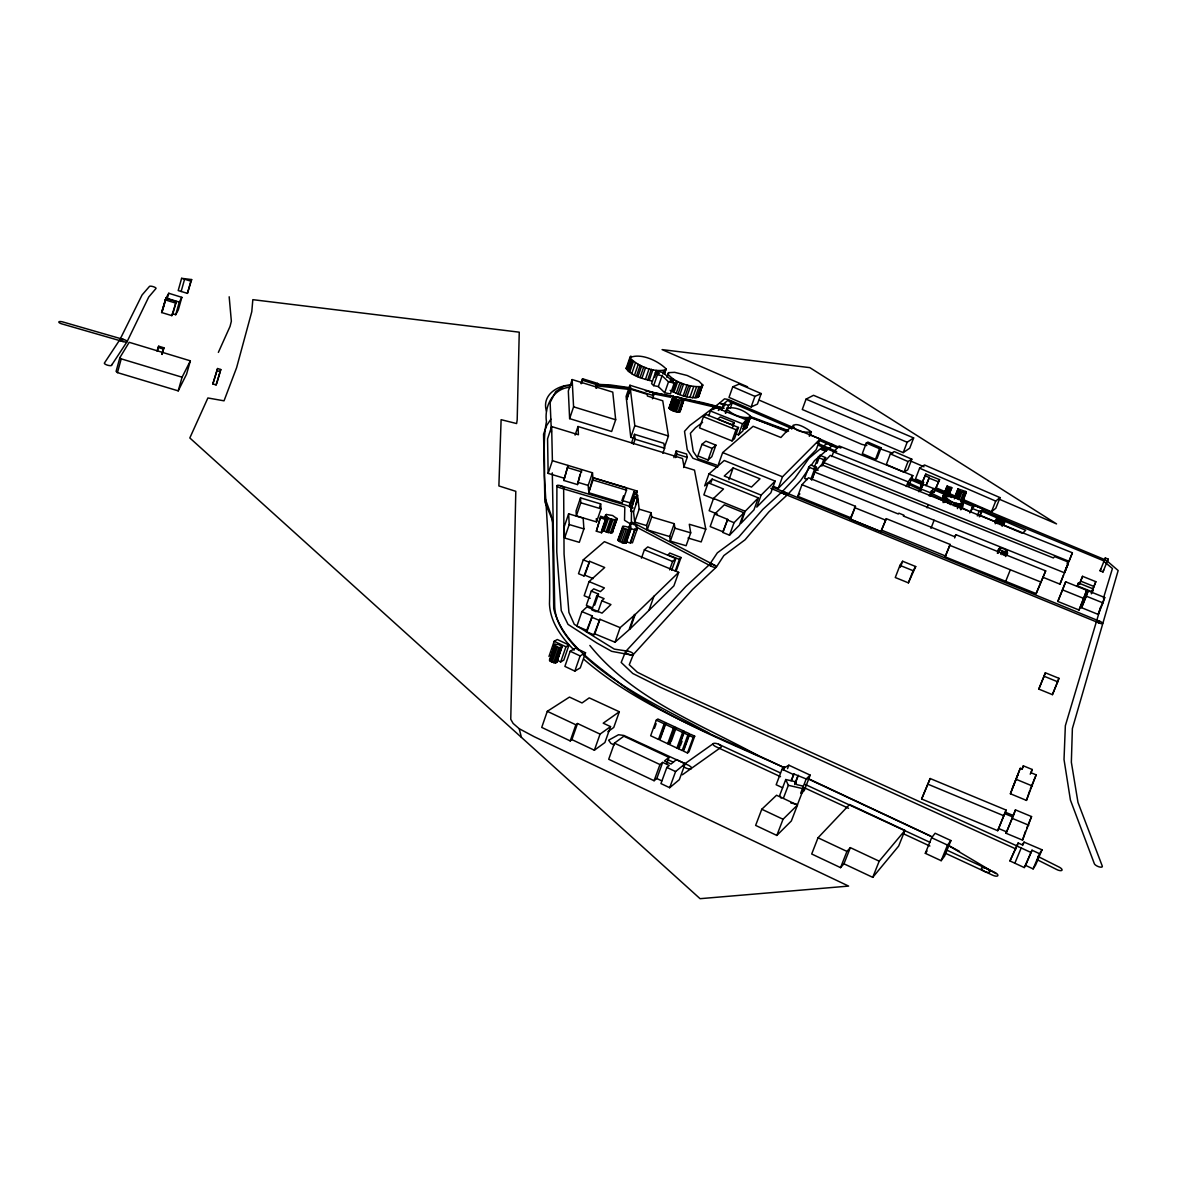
<?xml version="1.0" encoding="UTF-8"?>
<svg xmlns="http://www.w3.org/2000/svg" width="1177" height="1177" viewBox="0 0 1177 1177"><rect width="100%" height="100%" fill="white"/><g stroke="black" fill="none" stroke-linecap="round" stroke-linejoin="round"><path stroke-width="1.5" d="M631.505 509.744L631.343 521.779L714.91 565.401M811.35 431.915C788.104 434.563 787.295 414.275 811.35 431.915L809.923 435.799M554.632 644.481C555.044 646.864 560.943 649.101 561.915 646.556L558.751 644.51L554.632 644.481L549.85 660.827L553.69 662.651L556.692 662.386L561.929 647.218M683.999 400.401L677.849 399.989L672.817 396.59L678.452 397.032L683.852 400.033L680.041 411.759C677.79 413.171 666.3 409.258 670.404 407.242M549.394 660.223L555.117 644.128M670.14 390.352C678.717 394.516 688.53 399.047 698.196 397.252L702.684 384.997L698.844 381.068L687.177 375.492L674.656 372.329L668.713 372.638L666.741 377.155M698.858 396.561L702.507 384.526M665.888 369.74L665.947 368.739C657.502 360.383 640.479 352.762 629.813 357.661C638.228 366.547 653.882 372.8 665.888 369.74L664.299 374.345M667.947 373.286L667.8 374.065C675.745 383.172 690.163 387.454 701.978 386.497L702.64 385.806M726.9 408.257L726.798 408.86C732.212 415.01 742.025 418.394 750.161 417.408L750.514 416.202C744.747 410.538 734.875 406.315 726.9 408.257L725.238 412.936M652.426 381.186C643.26 378.714 631.99 376.493 626.149 368.43L626.65 367.209M617.248 518.822C615.012 521.337 604.11 517.851 606.39 514.481L612.599 515.511L617.248 518.822L611.819 532.798L607.332 532.357L602.197 530.018L606.729 516.85M612.614 532.328L612.555 531.504M574.141 650.116C561.723 637.625 550.13 622.103 549.482 603.801C550.601 560.943 546.569 518.439 544.451 475.788C544.892 457.676 542.862 439.418 546.466 421.646C544.054 406.374 553.161 388.307 569.977 387.262M119.863 357.631L116.096 371.388L117.45 372.609L178.213 390.867L186.554 374.227L190.365 360.839L129.19 342.301L119.863 357.631L121.231 358.853L182.082 377.214L190.365 360.839M117.45 372.609L121.231 358.853M161.617 312.523L165.883 298.384L176.285 301.533L172.754 314.156L171.813 315.627L161.617 312.523L165.883 298.384M162.558 310.684L166.075 298.046L168.782 293.264L181.846 297.34L178.33 309.86L175.726 314.715L172.43 313.7M167.458 297.972L168.782 293.264M157.115 350.761L158.689 346.215L163.912 347.789L162.043 354.468M157.291 351.217L158.689 346.215M181.626 278.316L178.198 290.557L187.423 293.367L191.66 279.567L181.626 278.316L190.865 281.141L191.66 279.567M171.813 315.627L176.285 301.533M161.867 354.012L163.912 347.789M181.14 291.513L184.568 279.273M175.726 314.715L179.272 302.106L181.846 297.34M187.423 293.367L190.865 281.141M178.213 390.867L182.082 377.214M212.846 383.952L217.583 368.533L220.79 369.519L216.951 382.849L216.068 384.923L212.846 383.952L217.583 368.533M216.068 384.923L220.79 369.519M1100.775 606.979L1065.347 725.738L1064.023 759.518L1070.423 800.066L1094.345 863.712A4.37 1.56 24 0 0 1099.053 866.846A4.37 1.56 24 0 0 1102.29 866.11L1077.985 802.449L1071.35 762.225L1072.379 728.563L1118.15 570.536L1106.88 560.796M1103.423 598.24L1112.427 568.52L1102.82 560.458L982.368 510.406M963.36 503.182C958.034 505.36 948.132 501.52 945.528 496.341C952.384 495.223 969.245 500.078 960.785 509.832M1102.981 602.904L1104.703 597.519L1088.181 590.854L1081.575 607.7L1098.2 614.423L1102.981 602.904L1086.327 596.18L1088.181 590.854M1098.2 614.423L1099.509 610.319M1015.457 809.879L1013.485 815.602L1005.335 812.218L1006.1 810.07L930.168 778.527L921.635 799.006L997.713 830.697L1004.672 813.601L1012.735 816.956L1006.055 833.257L1022.533 840.128L1031.552 816.573L1015.457 809.879L1012.735 816.455M1022.533 840.128L1025.388 831.345M680.041 411.759L681.203 405.844M688.03 538.021L701.198 541.92L705.773 529.164L694.504 470.138L684.043 466.945L682.528 458.471L577.995 426.501L578.422 434.74L551.645 426.574L547.57 438.786L548.144 473.389L563.812 478.097M572.154 379.568L568.329 390.985L569.624 418.629L611.657 431.488L615.674 419.748L612.761 392.118L572.154 379.568L573.582 406.83L569.624 418.629M1026.447 800.404L1036.157 774.863L1031.081 772.774L1032.185 769.478L1023.343 765.83L1022.18 769.096L1020.268 768.301L1010.396 793.754L1026.447 800.404L1029.698 790.694M548.144 473.389L552.396 460.707L551.645 426.574M580.923 383.614L582.556 378.759L597.592 383.393L596.636 388.219M581.57 383.584L582.556 378.759M575.097 435.122L577.995 426.501M563.827 480.466L568.02 465.548L563.827 480.466L577.48 484.571L581.644 469.667M595.945 388.248L597.592 383.393M1093.359 588.971L1092.359 591.928L1077.367 585.881L1078.441 582.953L1093.359 588.971L1091.344 593.841M580.04 474.419L577.48 484.571M568.638 513.805L564.107 527.134L564.622 538.021L579.305 542.332L583.91 528.885L583.159 518.115L568.638 513.805L569.212 524.545L564.622 538.021M1091.506 593.046L1095.831 581.673L1082.546 576.318L1079.235 584.366M580.526 497.886L576.083 510.936L576.333 515.894L596.533 521.911L601.035 508.832L600.653 503.918L580.526 497.886L580.791 502.785L576.333 515.894M626.149 368.43L630.298 356.454M627.297 366.841L630.96 356.101M626.547 369.431L630.225 358.647M588.559 490.309L588.176 485.424L592.487 472.801L552.396 460.707M627.621 370.681L631.299 359.897M628.621 371.549L632.314 360.765M592.487 472.801L592.884 477.627L588.691 492.736L622.133 502.844L626.517 490.162L626.296 487.881L592.899 477.759L593.031 480.025L588.691 492.736M629.666 372.329L633.344 361.53M631.769 373.668L635.462 362.854M629.916 385.247L626.105 396.414L626.473 399.591L630.298 388.381L629.916 385.247L653.088 392.441L653.559 395.604L652.455 398.797M634.521 375.154L638.228 364.34M664.372 447.657L668.448 435.99L662.739 400.783L647.409 396.031L647.173 394.31L630.386 389.101L626.547 400.312L630.784 437.358L634.138 438.388M636.463 376.081L640.17 365.267M637.934 376.728L641.642 365.9M640.053 377.596L643.76 366.768M641.921 378.288L645.643 367.474M599.534 507.169L600.653 503.918M548.982 656.442L554.176 641.303L557.28 639.508L569.006 644.981L563.798 660.091L560.708 661.93L556.309 659.87M592.384 615.968L587.308 630.548L576.848 626.223L581.894 611.628L592.384 615.968L586.19 631.637L593.841 634.8L594.812 633.859L615.012 642.215L630.092 628.871L673.891 585.866L678.702 572.36L604.404 541.67L583.277 559.825L578.51 573.699L583.969 575.95L584.851 575.17L589.633 561.311L604.698 567.505L589.044 581.6L584.16 595.739L590.28 598.269M645.423 379.45L649.13 368.636M549.85 660.827L555.073 645.643M600.741 516.379L596.356 531.21L601.594 532.754L606.14 519.557L605.978 517.939L600.741 516.379L596.356 531.21M647.63 380.083L651.352 369.269M551.057 661.68L556.28 646.482M552.145 662.18L557.368 646.982M649.189 380.48L652.911 369.681M630.784 437.358L634.815 425.647L630.386 389.101M553.69 662.651L558.913 647.453M583.969 575.95L589.633 561.311M604.345 518.601L605.581 514.938M555.014 662.828L560.252 647.644M604.522 519.072L605.655 515.776M555.294 662.828L560.532 647.644M605.258 517.762L606.39 514.481M656.148 370.387L651.602 383.628L653.662 385.629L658.326 386.571L664.725 392.75L670.463 393.912L674.244 383.025L663.225 372.565L656.81 371.241L654.677 377.405M631.578 442.773L634.506 434.328L663.828 443.317L664.622 448.246L662.842 453.336M556.206 662.695L561.444 647.527M602.006 529.459L605.978 517.939M556.692 662.386L561.915 646.556M656.722 373.742L657.796 370.652M603.198 530.665L607.744 517.512M633.344 444.317L635.094 439.212L634.506 434.328M653.662 385.629L657.413 374.772L655.339 372.8L659.282 373.609L656.81 371.241M604.051 531.121L608.597 517.968M560.708 661.93L565.946 646.791L569.006 644.981M606.111 531.975L610.657 518.822M607.332 532.357L611.878 519.204M658.326 386.571L662.077 375.728L657.413 374.772M662.725 373.918L663.784 370.843M608.45 532.637L612.996 519.484M547.29 711.32L541.729 727.415L570.227 740.907L571.89 739.597L577.539 723.517L600.064 734.124L610.554 726.606L603.198 723.178L619.337 711.761L589.236 697.873L582.027 702.963L569.491 697.078L547.29 711.32L575.877 724.797L577.539 723.517M664.078 373.492L665.152 370.431M664.358 373.33L665.947 368.739M1057.726 681.807L1058.932 678.32L1045.353 672.788L1038.805 689.089L1052.415 694.651L1057.726 681.807L1044.087 676.231L1045.353 672.788M1006.055 833.257L1012.735 816.956M1108.146 559.09L1107.483 561.046L1104.629 559.899L1105.306 557.957L1108.146 559.09L1102.967 571.963L1100.127 570.816L1100.819 568.829M610.466 532.901L615.012 519.748M621.927 500.534L623.56 495.782M570.154 651.234L564.886 666.403L574.832 671.111L580.276 667.874L585.528 652.764L575.597 648.086L570.154 651.234L580.114 655.927L585.528 652.764M589.044 581.6L604.389 587.926L600.417 591.604L593.738 588.853L591.295 591.075L586.367 605.331L592.134 607.715M611.819 532.798L616.365 519.66M612.364 532.592L617.101 518.395M667.653 375.713L668.713 372.638M664.725 392.75L668.507 381.863L662.077 375.728M670.302 381.054L671.376 377.964M591.295 591.075L598.519 594.061L596.813 595.636L591.854 609.921L596.209 611.716M671.714 381.951L672.788 378.862M594.679 605.14L598.519 594.061M592.884 477.627L637.037 491.015L637.287 492.942L633.903 491.912L629.518 504.565L629.916 506.963L633.152 507.934M637.037 529.665L635.006 529.062L630.416 542.214L632.432 542.818L637.037 529.665L636.58 525.692L630.416 523.074L631.019 528.664L626.223 542.862L623.236 543.141L617.866 539.875L622.971 526.325C625.164 526.06 631.578 527.443 630.269 530.047L624.56 528.767L622.456 526.678M672.832 382.613L673.906 379.524M617.999 540.523L622.971 526.325M629.916 506.963L634.329 494.281L633.903 491.912M618.558 541.111L623.148 527.899M634.329 494.281L637.566 495.252L637.86 497.827L635.021 496.974L630.651 510.877L633.52 511.774L634.697 522.029L646.556 525.575L647.218 529.856L669.698 536.565L670.316 541.126L686.103 545.731L690.708 532.843L689.295 524.265L705.773 529.164M635.948 494.163L637.037 491.015M574.832 671.111L580.114 655.927M619.955 541.994L624.56 528.767M630.651 510.877L635.021 496.974M1052.415 694.651L1058.932 678.32M1102.967 571.963L1103.658 569.977M672.626 391.661L676.407 380.833M636.463 498.415L637.566 495.252M621.633 542.685L626.223 529.473M673.98 392.294L677.746 381.466M597.945 611.922L601.83 600.785L604.095 598.637L596.813 595.636M668.948 408.007L673.067 396.355M635.654 504.183L637.316 499.416M669.154 408.375L673.009 397.282M669.654 407.286L673.509 396.222M633.52 511.774L637.949 499.048L635.08 498.136M669.536 408.787L673.406 397.694M623.236 543.141L627.841 529.93M628.709 527.987L630.416 523.074M670.066 409.199L673.935 398.106M676.26 393.295L680.041 382.466M670.875 409.699L674.745 398.606M624.693 543.333L629.298 530.121M626.708 538.33L629.577 530.091M671.935 410.243L675.789 399.15M593.841 634.8L599.902 619.264L620.132 627.635L635.153 614.556L678.702 572.36M625.664 543.244L630.754 529.091M678.04 394.015L681.821 383.172M594.812 633.859L599.902 619.264M673.023 410.729L676.893 399.636M634.697 522.029L639.185 509.17L637.949 499.048M673.98 411.097L677.849 399.989M679.865 394.678L683.646 383.849M674.951 411.406L678.835 400.312M626.429 541.832L630.504 543.053L635.006 529.062M676.289 411.773L680.174 400.68M683.234 395.781L687.015 384.953M678.07 412.068L681.954 400.974M679.35 412.053L683.219 400.974M685.043 396.296L688.839 385.467M679.982 411.097L683.852 400.033M1083.811 598.46L1086.665 590.251L1065.685 581.791L1057.829 601.447L1079.044 610.024L1083.811 598.46L1062.551 589.883L1065.685 581.791M686.838 396.752L690.619 385.924M689.913 397.385L693.709 386.571M570.227 740.907L575.877 724.797M646.556 525.575L651.058 512.731L639.185 509.17M692.694 397.767L696.49 386.968M647.218 529.856L651.749 516.953L651.058 512.731M673.935 457.647L676.304 450.879L686.603 454.042L687.206 457.367L683.631 467.534M695.063 397.87L698.844 387.086M675.701 457.603L676.893 454.219L676.304 450.879M696.769 397.723L700.565 386.953M641.45 558.148L644.393 549.777L647.762 546.908L675.819 558.545L671.67 570.212M698.196 397.252L702.684 384.997M1079.044 610.024L1086.665 590.251M615.012 642.215L620.132 627.635M703.463 416.702L699.521 427.898L732.02 440.904L734.492 438.624L738.479 427.486L706.229 414.51L703.463 416.702L736.022 429.723L738.479 427.486M629.386 628.753L634.447 614.423M630.092 628.871L635.153 614.556M1010.396 793.754L1020.268 768.301M708.745 415.731L710.422 410.994L714.91 407.257L746.777 419.968L742.849 430.944L738.553 434.887L735.184 433.533M701.978 444.303L697.873 455.896L708.054 460.001L711.82 456.676L715.925 445.141L705.891 441.125L701.978 444.303L712.173 448.408L715.925 445.141M669.698 536.565L674.259 523.691L651.749 516.953M571.89 739.597L594.37 750.22L600.064 734.124M670.316 541.126L674.892 528.193L674.259 523.691M649.027 610.098L653.985 596.136M721.751 409.861L723.958 403.637L727.945 400.283L732.506 402.093L730.299 408.272M610.554 726.606L604.904 742.54L594.37 750.22M732.771 386.806L729.004 397.385L751.132 406.962L757.429 404.094L761.21 393.574L739.2 384.085L732.771 386.806L754.928 396.369L761.21 393.574M708.054 460.001L712.173 448.408M669.61 569.845L672.582 561.488L675.819 558.545M619.337 711.761L613.747 727.46L607.862 731.697M725.856 412.465L727.518 407.786M725.768 413.245L728.534 405.462L732.506 402.093M775.157 481.113L761.122 495.134L756.767 507.11L770.876 492.795L775.157 481.113L724.223 460.501L708.937 473.963L704.67 485.924L707.23 483.644M675.245 571.051L679.409 559.384L681.012 557.501L669.757 553.028L668.124 554.897L679.409 559.384M614.453 743.143L608.715 759.268L654.088 780.719L656.81 778.512L662.666 762.402L669.242 765.491L666.844 767.433L660.944 783.573L669.684 787.707L679.32 779.674L685.205 763.667L676.51 759.592L671.008 764.05L664.461 760.975L668.963 757.385L623.854 736.199L614.453 743.143L659.959 764.564L662.666 762.402M676.275 570.786L681.012 557.501M758.326 497.871L745.203 511.274L740.745 523.559L753.942 509.891L758.326 497.871L712.173 479.113L708.171 482.776L703.861 494.87L714.071 499.019M710.937 482.541L712.173 479.113M718.514 464.165L722.663 452.586L753.089 426.295L780.895 437.491L790.62 427.06L820.178 438.947L816.176 449.776L778.262 488.367L773.274 486.351M997.713 830.697L1004.672 813.601M732.565 427.354L734.271 422.602L720.28 416.967L717.705 419.056L731.756 424.706L734.271 422.602M732.02 440.904L736.022 429.723M708.171 482.776L723.517 488.999L713.542 498.43L709.142 510.715L717.455 514.099M738.553 434.887L742.525 423.823L746.777 419.968M743.158 427.192L746.527 417.806M751.132 406.962L754.928 396.369M742.599 428.752L744.173 428.811L748.101 417.864M714.645 514.069L710.172 526.575L723.164 531.872L727.666 519.381L714.645 514.069L724.326 504.801L743.923 512.775L739.45 525.089L729.519 535.197L722.634 532.387L727.666 519.381M744.173 428.811L745.306 428.693L749.469 416.952M745.306 428.693L746.659 427.825L749.955 417.747M746.233 428.34L750.161 417.408M746.659 427.825L750.573 416.908M728.931 479.686L733.153 467.931L760.004 478.804L751.5 487.072L724.252 476.023L733.153 467.931M656.295 720.147L650.66 735.743L658.517 739.436L660.062 738.244L665.711 722.663L657.84 718.985L656.295 720.147L664.166 723.826L665.711 722.663M654.456 728.328L656.148 723.664M729.519 535.197L734.051 522.691L743.923 512.775M658.517 739.436L664.166 723.826M665.491 724.443L659.841 740.053L667.712 743.732L669.242 742.54L674.921 726.959L667.035 723.281L665.491 724.443L673.391 728.136L674.921 726.959M1079.456 584.41L1082.546 576.318M654.088 780.719L659.959 764.564M667.712 743.732L673.391 728.136M669.022 744.35L674.715 728.754L676.231 727.563L684.131 731.255L678.438 746.836L676.907 748.057L669.022 744.35L670.566 743.158M671.125 741.598L676.231 727.563M666.623 763.785L668.963 757.385M791.694 429.09L793.18 425.191M676.907 748.057L682.616 732.432L684.131 731.255M678.232 748.675L683.94 733.05L685.455 731.873L689.413 733.712L683.705 749.308L682.204 750.529L678.232 748.675L679.747 747.454M806.054 399.15L802.273 409.493L903.2 452.63L909.733 448.202L913.646 437.932L813.528 395.295L806.054 399.15L907.158 442.258L913.646 437.932M680.321 745.894L682.027 741.23M682.204 750.529L687.927 734.904L689.413 733.712M778.262 488.367L782.499 476.788L820.178 438.947M669.684 787.707L675.598 771.553L685.205 763.667M689.236 735.522L683.513 751.132L687.486 752.986L688.972 751.779L694.695 736.184L690.722 734.33L689.236 735.522L693.209 737.376L694.695 736.184M687.486 752.986L693.209 737.376M809.202 436.064L810.335 432.974M855.473 506.316L851.103 517.895L797.697 496.297L801.964 484.703L808.467 477.759L898.316 513.996L898.89 513.172L903.921 515.202L903.347 516.012L954.665 536.697L955.886 534.667L1045.676 570.889L1036.143 593.62L945.116 556.853L950.148 544.451L886.31 518.674L880.882 531.621L850.088 519.175L855.473 506.316L801.964 484.703M812.336 478.553L816.5 467.284L810.762 464.974L808.731 467.107L804.568 478.392L807.437 479.554M813.94 468.49L818.044 457.382L820.001 455.337L825.636 457.603L822.708 465.518M810.894 479.098L814.484 469.417L816.5 467.284M817.088 463.252L820.001 455.337M811.644 480.172L814.631 472.065L821.561 464.694L1053.371 557.957L1054.607 556.589L1067.583 561.782L1067.142 563.533L1068.083 563.945L1064.582 572.831L814.631 472.065M821.355 466.004L823.709 459.663L825.636 457.603M822.443 465.68L823.62 462.502L830.271 455.411L1072.394 552.793L1069.025 561.311L823.62 462.502M831.83 456.588L833.581 451.909L839.142 445.98L912.808 475.567L908.659 486.381M866.301 443.008L862.314 453.631L875.497 459.339L877.071 458.397L881.087 447.79L867.905 442.096L866.301 443.008L879.513 448.717L881.087 447.79M875.497 459.339L879.513 448.717M890.356 453.866L886.325 464.503L903.951 472.168L907.761 469.77L911.807 459.177L894.24 451.571L890.356 453.866L908.026 461.531L911.807 459.177M761.784 809.246L755.634 825.401L776.835 835.435L791.341 820.972L797.476 805.053L776.555 795.24L761.784 809.246L783.043 819.251L797.476 805.053M801.213 793.504L804.229 790.591L810.188 775.128L788.855 765.197L782.072 769.214L776.158 784.75L782.617 787.766M903.2 452.63L907.158 442.258M783.485 769.935L784.662 766.83M787.545 768.625L788.855 765.197M790.782 802.935L797.55 804.479L803.582 788.811L802.287 785.912L796.741 784.632L795.417 781.734L785.75 779.527L779.777 795.166L781.057 798.094M880.882 531.621L886.31 518.674M903.951 472.168L908.026 461.531M783.529 797.874L788.34 785.309L785.75 779.527M791.032 780.719L793.96 773.995L806.186 778.953L810.188 775.128M791.577 780.204L793.96 773.995M906.29 486.542L908.085 481.849L912.808 475.567M794.887 783.573L797.859 775.805M794.828 784.603L798.389 775.29M776.835 835.435L783.043 819.251M963.404 499.622L991.475 511.789L995.83 508.243L1000.038 497.606L924.46 464.959L919.605 468.181L915.515 478.848L923.768 482.438M800.801 792.93L806.186 778.953M925.813 474.11L920.561 486.41L925.813 474.11L939.57 479.627L933.949 492.472L930.889 491.236M918.869 491.751L923.165 484.35L933.405 488.47L930.404 496.238M921.974 487.455L923.165 484.35M925.946 485.704L929.286 477.494L924.695 475.655M926.328 485.174L929.286 477.494M899.964 565.372L895.27 577.524L908.394 582.85L915.706 566.549L902.656 561.252L899.964 565.372L913.102 570.698L915.706 566.549M900.317 567.299L902.656 561.252M929.197 495.9L933.405 488.47M927.064 507.831L928.3 504.653M933.949 492.472L939.57 479.627M908.394 582.85L913.102 570.698M946.131 498.827L942.777 496.974L947.176 486.027L951.752 487.925L948.633 495.811M930.963 528.355L934.097 520.263M942.954 497.312L947.176 486.027M947.058 487.528L942.777 496.974M943.41 497.694L947.132 486.542M944.351 498.195L948.53 487.41L947.603 486.91M943.101 502.594L945.528 496.341M943.63 501.77L945.455 497.077M943.63 502.255L949.353 487.749L951.752 487.925M944.101 502.505L945.925 497.827M947.323 495.738L950.325 488.043M948.029 494.884L951.031 487.19M945.69 501.873L946.911 498.739M948.073 495.855L951.075 488.161M948 496.856L951.59 487.616M946.573 502.505L947.794 499.372M947.603 503.153L948.824 500.019M818.015 837.789L811.703 854.002L840.555 867.64L843.953 863.8L850.338 847.631L879.19 861.181L904.936 830.418L849.559 804.509L818.015 837.789L846.94 851.412L850.338 847.631M949.339 504.08L950.56 500.946M950.972 504.83L952.193 501.696M954.709 496.871L958.078 488.896L965.684 491.486L966.317 492.369L962.109 503.109M954.297 498.901L958.078 488.896M955.768 498.121L958.769 490.441L957.71 489.191M953.296 505.742L954.518 502.608M957.063 498.871L960.064 491.192L958.769 490.441M955.018 506.301L956.254 503.167M958.181 499.401L961.182 491.706L960.064 491.192M958.931 499.681L961.933 491.986L966.317 492.369M956.666 506.743L957.887 503.609M957.431 508.596L959.27 503.888M960.623 500.196L963.625 492.516M960.873 501.917L964.478 492.692M961.491 501.976L965.096 492.751M959.623 507.213L960.844 504.08M962.08 500.696L965.684 491.486M962.345 501.917L966.067 491.854M960.167 508.758L962.801 502.093M960.741 508.861L963.183 502.623M945.116 556.853L950.148 544.451M954.621 537.933L955.886 534.667M969.774 512.892L973.497 505.095L982.854 508.861L979.794 516.644M971.04 511.318L973.497 505.095M977.293 515.923L979.146 511.23M840.555 867.64L846.94 851.412M979.19 516.688L982.854 508.861M1043.043 577.318L1059.947 584.145L1063.508 575.112M633.344 654.456L629.268 664.755L637.316 672.214L663.107 685.088L1018.252 846.528M991.475 511.789L995.713 501.093L1000.038 497.606M995.301 523.794C994.079 512.01 1010.955 518.513 1002.113 526.281M996.228 521.941L998.081 517.262M996.198 522.735L997.787 517.556M996.934 521.911L998.787 517.233M996.831 523.265L998.684 518.571L998.052 518.042M997.993 523.912L999.861 519.219L998.684 518.571M999.376 524.501L1001.244 519.807L1004.599 520.043M1067.907 563.783L1064.479 572.449L1072.394 552.793M1000.656 524.883L1002.51 520.19M1001.936 523.794L1003.804 519.116M1001.833 525.074L1003.687 520.381M1002.48 524.265L1004.349 519.587M1002.539 524.986L1004.393 520.308M997.713 551.954C997.61 543.803 1012.985 551.013 1005.438 556.544M997.331 553.175L999.273 548.305M998.199 552.675L998.993 548.703M998.199 553.072L1000.126 548.202M1000.627 554.161L1001.921 550.91L999.494 549.424M843.953 863.8L872.745 877.351L879.19 861.181M1002.039 554.75L1003.334 551.498L1007.38 551.675M1003.672 555.22L1004.967 551.969M1004.967 555.397L1006.261 552.16M1005.864 555.279L1007.262 551.366M904.936 830.418L898.669 846.057L872.745 877.351M1005.688 581.364L1010.337 569.771L949.648 545.275M930.168 778.527L921.635 799.006M625.546 651.675L621.176 662.445L632.77 673.479L660.12 687.147L1015.898 848.97M925.313 853.325L931.625 837.73L935.126 833.242L950.928 840.555L944.601 856.076L941.144 860.681L925.313 853.325L927.079 851.045M1036.143 593.62L1045.676 570.889M941.144 860.681L947.5 845.086L950.928 840.555M1059.947 584.145L1068.083 563.945M1057.829 601.447L1062.551 589.883M1077.102 586.205L1078.441 582.953M1038.805 689.089L1044.087 676.231M1081.575 607.7L1086.327 596.18M1100.127 570.816L1105.306 557.957M1091.844 591.325L1095.831 581.673M1012.426 788.09L1018.326 773.804M1022.033 768.978L1023.343 765.83M1004.731 813.366L1006.1 810.07M1030.228 774.201L1032.185 769.478M1099.951 608.965L1104.703 597.519M1030.243 789.076L1036.157 774.863M1009.969 860.946L1018.179 842.982L1022.224 844.851L1024.064 842.114L1042.028 849.794L1035.657 864.933L1033.112 868.891L1025.623 865.419L1024.24 867.567L1009.969 860.946L1018.179 842.982M1026.756 828.064L1031.552 816.573M1014.839 863.212L1021.209 847.97M1022.666 845.469L1024.064 842.114M1024.24 867.567L1032.008 850.221L1039.512 853.678L1042.028 849.794M1025.623 865.419L1032.008 850.221M1033.112 868.891L1039.512 853.678M218.363 352.394L230.074 326.353L231.354 321.189L229.177 296.781M716.366 567.079A3.634 1.133 19.8 0 0 711.835 564.269A3.634 1.133 19.8 0 0 710.746 565.946A3.634 1.133 19.8 0 0 716.366 567.079L723.855 555.573L745.041 539.802L768.846 511.936L787.766 494.428M550.91 419.159L546.761 425.383L543.568 434.107L544.877 501.946L552.499 520.322L553.72 608.686C562.341 643.495 596.518 664.49 622.854 685.75C672.435 720.81 729.416 742.731 784.368 767.713M809.585 467.696L800.61 480.569L787.781 494.414A3.207 0.883 20.2 0 1 782.779 493.222A3.207 0.883 20.2 0 1 783.897 492.03A3.207 0.883 20.2 0 1 787.781 494.414M811.571 464.841L814.558 460.56L832.669 445.244L827.343 443.008L830.241 445.024L832.419 444.626L827.284 443.052L808.996 458.294L794.828 478.259L781.852 492.03L762.74 509.464L738.656 537.183L717.352 552.837L709.599 564.46L685.838 586.47L625.664 651.514M850.088 519.175L851.103 517.895M633.241 654.633A4.134 1.457 19.4 0 0 628.459 651.293A4.134 1.457 19.4 0 0 626.635 653.294A4.134 1.457 19.4 0 0 633.241 654.633L692.709 589.339L716.293 567.152M797.697 496.297L799.874 493.928M581.894 611.628L586.955 606.905L602.021 613.129L610.937 604.551L601.83 600.785M724.914 405.3L718.294 410.479M702.595 422.366L695.46 427.766L690.399 433.298L693.238 451.468L698.255 458.868L718.264 465.651M683.396 764.785L713.35 743.584A4.384 1.648 20.4 0 1 718.706 744.305A4.384 1.648 20.4 0 1 721.045 747.307L682.366 774.79M572.037 384.938C557.883 384.85 541.449 394.839 546.452 411.2M570.021 385.526L564.651 385.879L555.691 391.617L550.13 402.49L551.395 432.106M596.577 384.335L610.201 384.923L630.96 387.851M595.533 385.703L629.68 389.455M724.488 405.418L719.53 403.137L724.517 398.841L728.107 399.489L792.062 427.016M598.196 384.423L629.621 388.278M630.872 654.927L611.657 651.337L596.71 642.936L568.02 624.369L561.252 610.628L556.765 551.939L556.898 485.763A3.546 1.059 18.6 0 1 560.237 485.645L628.018 505.816L631.519 508.023M628.018 651.205L614.35 649.13L574.273 624.325L568.932 612.437L564.063 554.117L563.651 487.793A3.546 1.059 18.6 0 0 560.237 485.645M649.616 392.015L675.775 397.076M652.97 393.78L670.743 397.267M681.365 399.327L721.604 408.743M679.07 397.738L723.811 408.287M668.507 381.863L674.244 383.025M645.364 390.808L702.963 402.681L723.87 408.066M788.34 785.309L803.582 788.811M866.802 445.553L861.755 444.347L759.297 400.18M123.909 339.579L63.058 322.012A3.781 1.074 15.1 0 0 58.85 321.88A3.781 1.074 15.1 0 0 61.851 323.896L123.158 341.58M674.892 528.193L690.708 532.843M600.888 517.998L606.14 519.557M569.212 524.545L583.91 528.885M631.019 528.664L635.094 529.885M577.73 482.29L588.176 485.424M580.791 502.785L601.035 508.832M568.108 467.769L581.776 471.903M158.056 347.421L163.279 348.995M216.7 370.593L219.922 371.564M622.471 500.563L630.96 503.123M593.031 480.025L626.517 490.162M880.234 448.805L892.784 453.263M635.094 439.212L664.622 448.246M676.893 454.219L687.206 457.367M165.133 299.855L175.358 302.989M573.582 406.83L615.674 419.748M634.815 425.647L668.448 435.99M166.075 298.046L179.272 302.106M582.674 380.333L597.725 384.982M630.298 388.381L653.559 395.604M717.587 467.269L692.944 458.265L687.236 449.702L684.514 431.341L689.81 425.5L719.544 403.137L724.605 404.608M749.543 416.246L787.295 430.282M749.881 417.379L788.575 431.194M750.499 417.099L787.001 431.753M961.182 491.706L961.933 491.986M723.958 403.637L728.534 405.462M710.422 410.994L742.525 423.823M928.918 478.009L938.113 481.702M833.581 451.909L908.085 481.849M945.057 497.121L945.999 497.503M971.613 508.214L981.029 511.995M920.076 488.617L930.404 492.766M1010.337 569.771L1040.851 582.041M818.044 457.382L823.709 459.663M815.352 469.064L818.177 470.197M808.731 467.107L814.484 469.417M1080.795 581.173L1094.183 586.558M722.663 452.586L782.499 476.788M854.473 507.567L885.31 520.028M881.897 530.253L945.617 556.03M708.937 473.963L761.122 495.134M713.542 498.43L745.203 511.274M727.151 519.881L734.051 522.691M785.515 492.545L1099.907 621.353M784.117 493.899L1099.274 623.045M948.53 487.41L949.353 487.749M583.277 559.825L588.75 562.076M1001.921 550.91L1003.334 551.498M584.851 575.17L593.208 578.598M1104.879 559.663L961.506 500.019M973.879 506.875L961.903 501.843M818.442 445.274L834.39 451.88M644.393 549.777L672.582 561.488M1016.339 779.38L1032.435 786.03M591.266 617.028L598.931 620.205M1012.249 818.368L1028.757 825.224M927.623 784.073L1003.878 815.793M998.508 828.476L1006.556 831.83M772.289 487.013L785.589 492.589M770.788 488.323L784.044 493.869M999.861 519.219L1001.244 519.807M979.735 515.114L996.154 522.117M1002.716 524.913L1022.416 533.313L1025.697 530.327L1003.937 520.867M910.615 461.001L924.019 466.769M999.361 499.239L1056.549 523.912L809.835 367.636L662.092 349.613L747.572 386.806M810.585 434.99L840.834 448.025M911.233 478.348L922.959 483.409M934.685 488.47L944.748 492.795M948.088 494.237L954.797 497.135M729.181 401.578L790.841 428.119M819.163 440.316L837.568 448.231M909.806 479.392L921.576 484.453M935.009 490.25L945.102 494.605M948.456 496.047L951.81 497.488M919.605 468.181L995.713 501.093M817.221 443.111L836.7 451.556M936.98 488.161L945.234 491.736M948.544 493.178L955.15 496.032M980.485 510.686L998.905 518.689M909.203 483.129L920.591 488.323M807.599 778.306L930.83 836.126M784.412 767.831C716.293 734.669 641.892 709.584 583.748 659.223M1016.325 845.719L1030.64 852.325M931.625 837.73L947.5 845.086M668.536 759.974L673.421 762.24M718.603 744.247L780.189 772.818M805.156 784.412L930.007 842.335M946.646 850.044L994.697 872.363A4.546 1.721 23.4 0 1 997.802 875.703A4.546 1.721 23.4 0 1 992.697 875.217L944.793 852.957M780.513 776.688L715.778 746.645A4.384 1.648 20.4 0 1 713.306 743.614M803.744 787.472L848.543 808.275M903.303 833.699L929.859 846.028M683.94 733.05L687.927 734.904M554.176 641.303L565.946 646.791M807.599 778.644L931.081 836.42M782.072 769.214L793.416 774.495M674.715 728.754L682.616 732.432M614.188 744.938L610.892 743.408L608.641 740.201L618.543 734.742L623.928 735.463L689.045 765.536L691.223 767.11L691.282 768.655A4.531 1.751 20.2 0 1 687.324 768.552A4.531 1.751 20.2 0 1 683.366 766.183M666.844 767.433L675.598 771.553M656.81 778.512L661.724 780.837M930.418 492.854L945.337 499.931M960.255 506.993L968.553 510.921M908.247 484.1L921.326 490.294M931.125 494.943L944.204 501.152M757.914 755.472C699.638 723.708 632.623 698.829 589.854 645.452M1037.908 856.415L1059.197 867.125A4.428 1.618 23.8 0 1 1061.904 870.318A4.428 1.618 23.8 0 1 1056.769 869.553L1037.143 859.681M630.975 524.265L624.531 520.293L624.81 507.081L560.34 487.911A3.546 1.059 18.6 0 1 556.898 485.763M635.786 526.752L711.055 566.137M948.338 845.424L959.49 851.354M709.084 733.124C665.976 709.687 620.073 689.016 583.718 655.206M519.189 728.695L534.24 736.728L848.617 886.09L700.08 898.684L189.821 437.962L207.888 397.973L224.027 400.827L236.592 367.724L251.775 311.714L252.834 299.664L519.248 332.179L517.189 419.865L516.615 423.558L501.108 419.674L498.886 485.939L515.806 491.324L510.759 719.279L513.128 723.428L519.189 728.695L521.44 737.39M948.235 845.395L995.86 873.614M578.863 650.469C566.873 638.228 554.823 623.06 554.676 605.096L552.307 472.874M625.561 541.626L626.223 542.862M556.059 660.974L556.692 661.724M746.115 426.309L746.601 427.104M545.245 498.665L551.071 514.849L553.293 525.148M630.416 542.214L630.504 543.053M601.432 531.107L601.594 532.754M596.298 518.586L596.533 521.911M713.895 409.464A2.972 0.75 19.6 0 1 712.865 408.287A2.972 0.75 19.6 0 1 715.204 408.463M112.286 364.164L111.8 365.238A3.869 1.133 15.3 0 1 107.607 365.208A3.869 1.133 15.3 0 1 104.385 363.09L119.98 339.491L142.049 295L149.479 286.408A3.443 0.912 16 0 1 153.378 286.702A3.443 0.912 16 0 1 155.982 288.497L148.729 297.031L127.101 341.624L112.286 364.164M121.408 340.933A3.737 1.059 15.5 0 0 127.116 341.61A3.737 1.059 15.5 0 0 122.055 339.197A3.737 1.059 15.5 0 0 121.408 340.933M1097.008 621.75A3.296 0.897 22.4 0 0 1102.319 623.663A3.296 0.897 22.4 0 0 1099.45 621.176A3.296 0.897 22.4 0 0 1097.008 621.75M821.84 449.614A2.972 0.75 20.3 0 0 826.46 450.806A2.972 0.75 20.3 0 0 822.929 448.643A2.972 0.75 20.3 0 0 821.84 449.614M982.707 870.318A4.531 1.707 23.3 0 0 989.725 871.922A4.531 1.707 23.3 0 0 984.413 867.817A4.531 1.707 23.3 0 0 982.707 870.318"/></g></svg>
